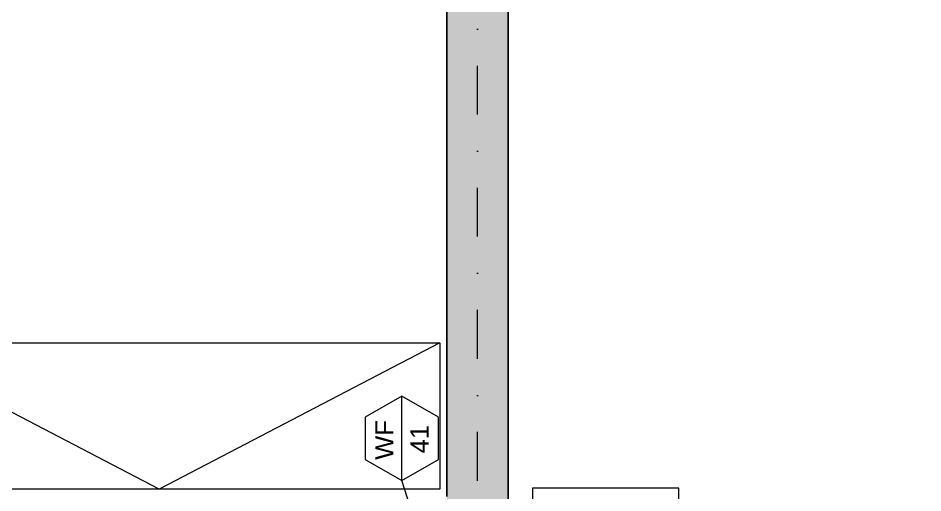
# Model space of a CAD drawing. Header units: millimetres. Extents: x -47427 to -6020, y -7799 to 12520.
# Drawn here: x -38717 to -35010, y 1753 to 3698 of the extents above; entities that cross this region are included whole.
import ezdxf

# ---------------------------------------------------------------- set-up
doc = ezdxf.new("R2010")
doc.units = ezdxf.units.MM
doc.linetypes.add('HA_DashDot_10mm-S3mm', pattern=[500, 200, -150, 0, -150])
for name, color, linetype, lineweight in [('A-WALL-____-IDEN', 9, 'Continuous', 9), ('A-WALL-____-PATT', 9, 'Continuous', 25), ('I-FURN-____-OTLN', 9, 'Continuous', 9), ('I-WALL-____-MCUT', 9, 'Continuous', 25), ('Q-CASE-____-OTLN', 9, 'Continuous', 9), ('S-GRID-____-OTLN', 9, 'Continuous', 5)]:
    doc.layers.add(name, color=color, linetype=linetype, lineweight=lineweight)
doc.styles.add('Arial_1', font='arial.ttf', dxfattribs={"height": 75})

# ---------------------------------------------------------------- blocks, each defined once
blk = doc.blocks.new('Casework 3 - Casework 6-1487061-DPS_1NP-C')
at = {"layer": 'Q-CASE-____-OTLN'}
for p, q in [((-36009.9, 1773.2), (-36609.9, 1773.2)), ((-36609.9, 1773.2), (-36609.9, 1473.2)), ((-36009.9, 1473.2), (-36009.9, 1773.2)), ((-36609.9, 873.2), (-36609.9, 238.2)), ((-36009.9, 223.2), (-36009.9, 873.2)), ((-35009.9, 573.2), (-35009.9, 223.2)), ((-34409.9, -376.8), (-34409.9, 573.2)), ((-35009.9, 223.2), (-36009.9, 223.2)), ((-36244.9, -376.8), (-34409.9, -376.8))]:
    blk.add_line(p, q, dxfattribs=at)
blk = doc.blocks.new('NAB_Šatní_skříň_ADNS - 600x2000xšířka-1490165-DPS_1NP-C')
at = {"layer": 'I-FURN-____-OTLN'}
for p, q in [((0, -600), (1150, 0)), ((0, 0), (1149.9, 0)), ((0, -600), (0, 0)), ((1150, 0), (2300, -600)), ((1150.1, 0), (2300, 0)), ((2300, 0), (2300, -600)), ((2299.9, -600), (0.1, -600))]:
    blk.add_line(p, q, dxfattribs=at)
blk = doc.blocks.new('HA_TAG_WA_Partitions - Group _ Type Mark-556634-DPS_1NP-C')
at = {"layer": 'A-WALL-____-IDEN'}
for p, q in [((-1.732, 3), (-3.464, 0)), ((1.732, 3), (-1.732, 3)), ((3.464, 0), (1.732, 3)), ((-3.464, 0), (3.464, 0)), ((-3.464, 0), (-1.732, -3)), ((1.732, -3), (3.464, 0)), ((-1.732, -3), (1.732, -3))]:
    blk.add_line(p, q, dxfattribs=at)

msp = doc.modelspace()

# ---------------------------------------------------------------- hatches: boundary and pattern name
at = {"layer": 'A-WALL-____-PATT', "lineweight": 9}
msp.add_hatch(color=256, dxfattribs=at).paths.add_polyline_path([(-36709.9, -476.8), (-36709.9, 6148.2), (-36959.9, 6148.2), (-36959.9, -476.8)])

# ---------------------------------------------------------------- linework, layer by layer
at = {"layer": 'A-WALL-____-IDEN'}
msp.add_line((-37034.9, 1461.5), (-37145.3, 1803.4), dxfattribs=at)
at = {"layer": 'I-WALL-____-MCUT'}
for p, q in [((-36959.9, 6148.2), (-36959.9, 1738.2)), ((-36709.9, 238.2), (-36709.9, 6148.2))]:
    msp.add_line(p, q, dxfattribs=at)
at = {"layer": 'S-GRID-____-OTLN', "linetype": 'HA_DashDot_10mm-S3mm', "lineweight": 9}
msp.add_line((-36834.9, -6198.9), (-36834.9, 10920.5), dxfattribs=at)

# ---------------------------------------------------------------- block references
at = {"layer": 'A-WALL-____-IDEN', "xscale": 49.99999999999998, "yscale": 49.99999999999998, "zscale": 49.99999999999998, "rotation": 89.99999999999973}
msp.add_blockref('HA_TAG_WA_Partitions - Group _ Type Mark-556634-DPS_1NP-C', (-37145.3, 1976.6), dxfattribs=at)
at = {"layer": 'I-FURN-____-OTLN', "rotation": 180}
msp.add_blockref('NAB_Šatní_skříň_ADNS - 600x2000xšířka-1490165-DPS_1NP-C', (-36989.9, 1768.2), dxfattribs=at)
at = {"layer": 'Q-CASE-____-OTLN'}
msp.add_blockref('Casework 3 - Casework 6-1487061-DPS_1NP-C', (0, 0), dxfattribs=at)

# ---------------------------------------------------------------- texts
at = {"layer": 'A-WALL-____-IDEN', "lineweight": 5, "char_height": 75, "attachment_point": 1, "rotation": 90, "style": 'Arial_1'}
for s, insert, width in [('WF', (-37254.2, 1888.6), 208.439), ('41', (-37109.7, 1915.1), 144.304)]:
    msp.add_mtext(s, dxfattribs=dict(at, insert=insert, width=width))

doc.saveas('drawing.dxf')
